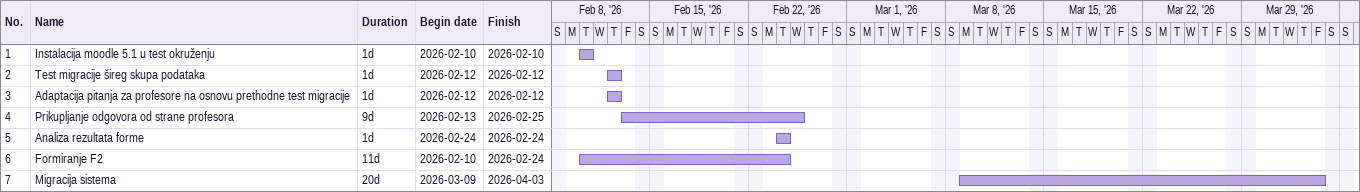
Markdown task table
| ID | Task | Duration | Start | Finish |
|---|---|---|---|---|
| 1 | Instalacija moodle 5.1 u test okruženju | 1d | 2026-02-10 | 2026-02-10 |
| 2 | Test migracije šireg skupa podataka | 1d | 2026-02-12 | 2026-02-12 |
| 3 | Adaptacija pitanja za profesore na osnovu prethodne test migracije | 1d | 2026-02-12 | 2026-02-12 |
| 4 | Prikupljanje odgovora od strane profesora | 9d | 2026-02-13 | 2026-02-25 |
| 5 | Analiza rezultata forme | 1d | 2026-02-24 | 2026-02-24 |
| 6 | Formiranje F2 | 11d | 2026-02-10 | 2026-02-24 |
| 7 | Migracija sistema | 20d | 2026-03-09 | 2026-04-03 |
